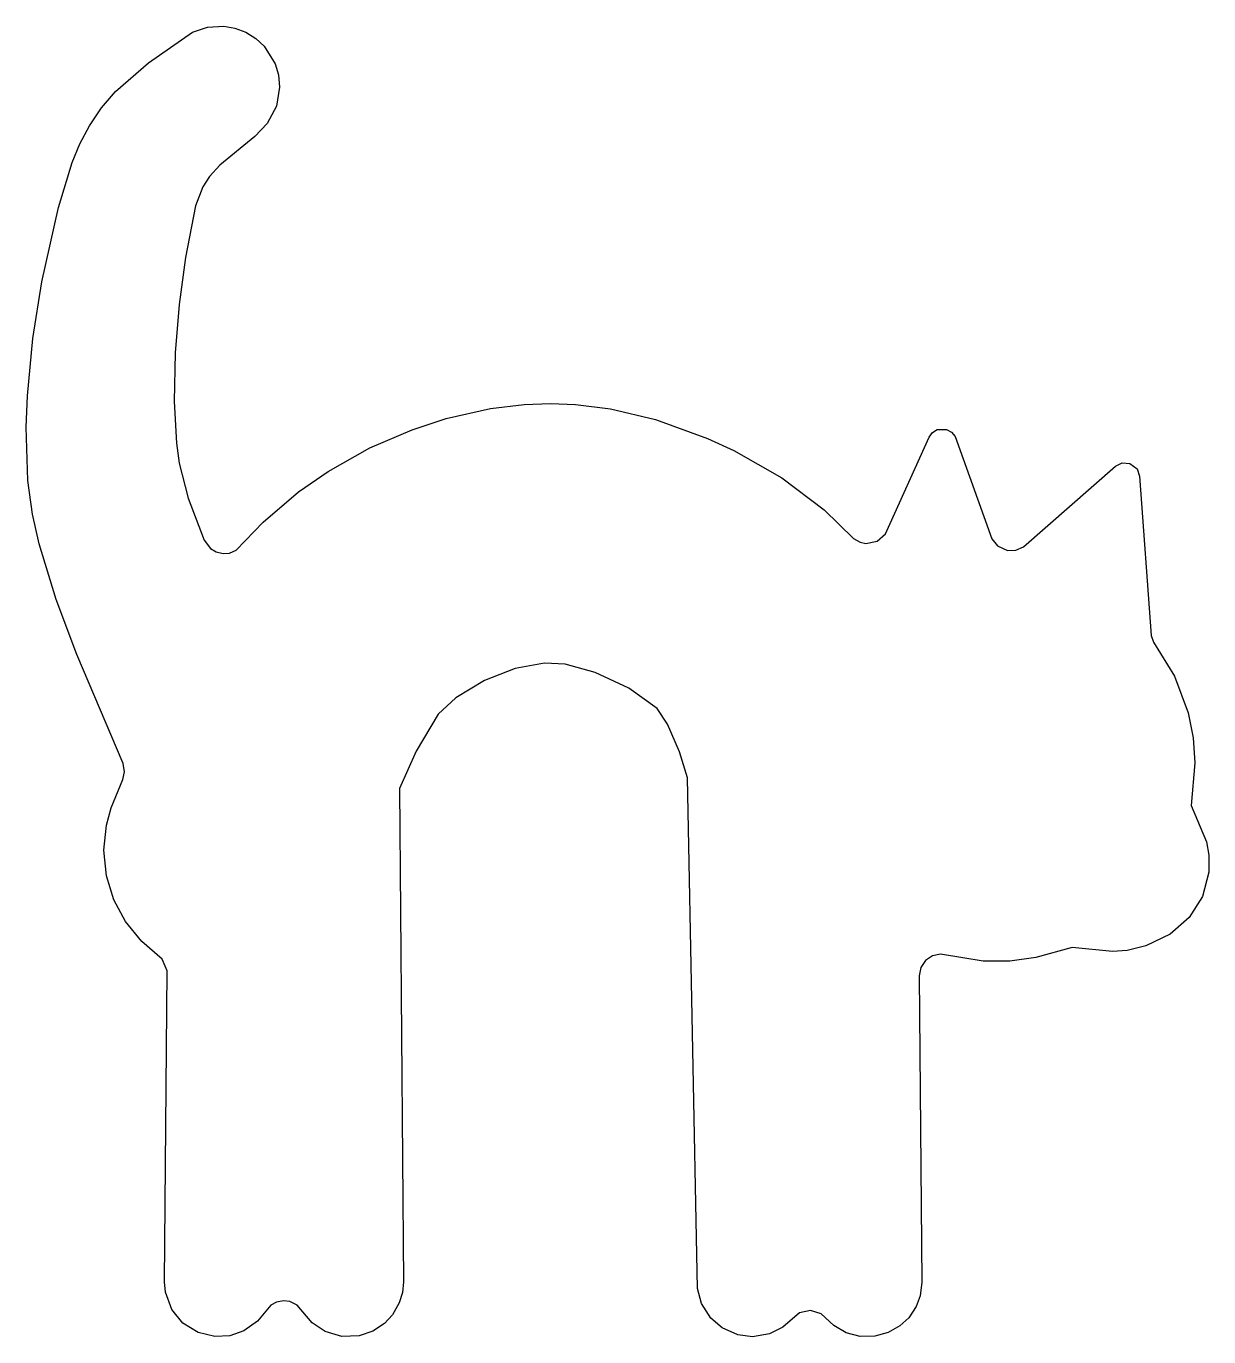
# Model space of a CAD drawing. Extents: x 0 to 2.71, y 0 to 3.
import ezdxf

# ---------------------------------------------------------------- set-up
doc = ezdxf.new("R2010")
doc.units = 0

msp = doc.modelspace()

# ---------------------------------------------------------------- linework, layer by layer
msp.add_lwpolyline([(0.2214, 1.2757), (0.2253, 1.2934), (0.2223, 1.3122), (0.1161, 1.5619), (0.0685, 1.6875), (0.0298, 1.815), (0.0146, 1.8834), (0.004, 1.9604), (0, 2.082), (0.0028, 2.1538), (0.0155, 2.285), (0.036, 2.415), (0.074, 2.585), (0.1053, 2.6881), (0.1227, 2.7306), (0.1447, 2.7719), (0.1727, 2.8131), (0.2044, 2.8504), (0.2802, 2.9164), (0.3808, 2.9862), (0.415, 2.9978), (0.4522, 3), (0.4779, 2.9956), (0.5028, 2.9862), (0.5258, 2.972), (0.545, 2.9542), (0.5702, 2.9137), (0.5776, 2.8887), (0.5802, 2.8606), (0.5728, 2.8172), (0.5514, 2.7774), (0.5233, 2.7475), (0.4433, 2.682), (0.4197, 2.6563), (0.4043, 2.6324), (0.3879, 2.5887), (0.3644, 2.4708), (0.35, 2.3631), (0.341, 2.2522), (0.3386, 2.1412), (0.344, 2.0459), (0.3504, 1.9994), (0.3711, 1.9194), (0.4077, 1.8238), (0.4221, 1.8041), (0.4346, 1.7966), (0.4508, 1.7928), (0.4654, 1.7941), (0.4807, 1.8007), (0.5427, 1.865), (0.6232, 1.9339), (0.6916, 1.9809), (0.7867, 2.0345), (0.8839, 2.0762), (0.9619, 2.102), (1.0629, 2.1246), (1.1404, 2.1342), (1.2004, 2.1365), (1.2578, 2.1342), (1.3381, 2.1238), (1.4411, 2.0994), (1.5601, 2.0566), (1.6203, 2.0288), (1.7299, 1.9659), (1.8272, 1.8928), (1.8943, 1.8276), (1.9095, 1.8188), (1.9224, 1.816), (1.9481, 1.8209), (1.9677, 1.8383), (2.0675, 2.0592), (2.075, 2.0697), (2.0861, 2.0766), (2.1075, 2.0771), (2.1188, 2.0709), (2.1269, 2.0607), (2.2108, 1.8269), (2.2239, 1.8103), (2.2471, 1.7997), (2.2662, 1.8003), (2.2837, 1.808), (2.4945, 1.9928), (2.5097, 2.0004), (2.5267, 1.9993), (2.5436, 1.9865), (2.5491, 1.9704), (2.5756, 1.6051), (2.581, 1.5902), (2.629, 1.5125), (2.6605, 1.4283), (2.6718, 1.3712), (2.6756, 1.3136), (2.6674, 1.2161), (2.7023, 1.1327), (2.7077, 1.1027), (2.7078, 1.0633), (2.6933, 1.0081), (2.6632, 0.9601), (2.6191, 0.9213), (2.5638, 0.8947), (2.5207, 0.8845), (2.4876, 0.8817), (2.3952, 0.8914), (2.312, 0.8679), (2.2522, 0.8599), (2.1913, 0.86), (2.0937, 0.8755), (2.0751, 0.8717), (2.0592, 0.8611), (2.0486, 0.8453), (2.0447, 0.8262), (2.0508, 0.1254), (2.0468, 0.0941), (2.0377, 0.0696), (2.0206, 0.0437), (2.0007, 0.0251), (1.9737, 0.0096), (1.9432, 0.0012), (1.9094, 0.001), (1.8778, 0.0094), (1.8495, 0.0257), (1.8202, 0.0523), (1.7958, 0.06), (1.7708, 0.0545), (1.7324, 0.0219), (1.7017, 0.0065), (1.6631, 0), (1.6296, 0.0042), (1.5933, 0.0204), (1.5674, 0.0429), (1.5465, 0.0761), (1.5374, 0.1102), (1.514, 1.2792), (1.4956, 1.3391), (1.4685, 1.4023), (1.4448, 1.4385), (1.38, 1.4845), (1.3024, 1.5205), (1.2337, 1.5394), (1.1866, 1.5423), (1.1198, 1.5297), (1.0496, 1.5024), (0.984, 1.4625), (0.9435, 1.4255), (0.8928, 1.3408), (0.8551, 1.2552), (0.8638, 0.1261), (0.8614, 0.1011), (0.8543, 0.0776), (0.8387, 0.0501), (0.8201, 0.0302), (0.7937, 0.0128), (0.7627, 0.0023), (0.7224, 0.001), (0.6843, 0.0123), (0.6549, 0.032), (0.6202, 0.0722), (0.6035, 0.0806), (0.5891, 0.0824), (0.5728, 0.0793), (0.56, 0.0722), (0.5294, 0.0357), (0.4984, 0.0135), (0.4659, 0.0023), (0.4322, 0.0004), (0.3936, 0.0096), (0.359, 0.0312), (0.3331, 0.0628), (0.3187, 0.1021), (0.3165, 0.1261), (0.3228, 0.838), (0.3115, 0.8645), (0.2647, 0.9048), (0.2273, 0.9507), (0.2007, 1.0006), (0.184, 1.0552), (0.178, 1.1141), (0.1835, 1.171), (0.1942, 1.2111)], close=True)

doc.saveas('drawing.dxf')
